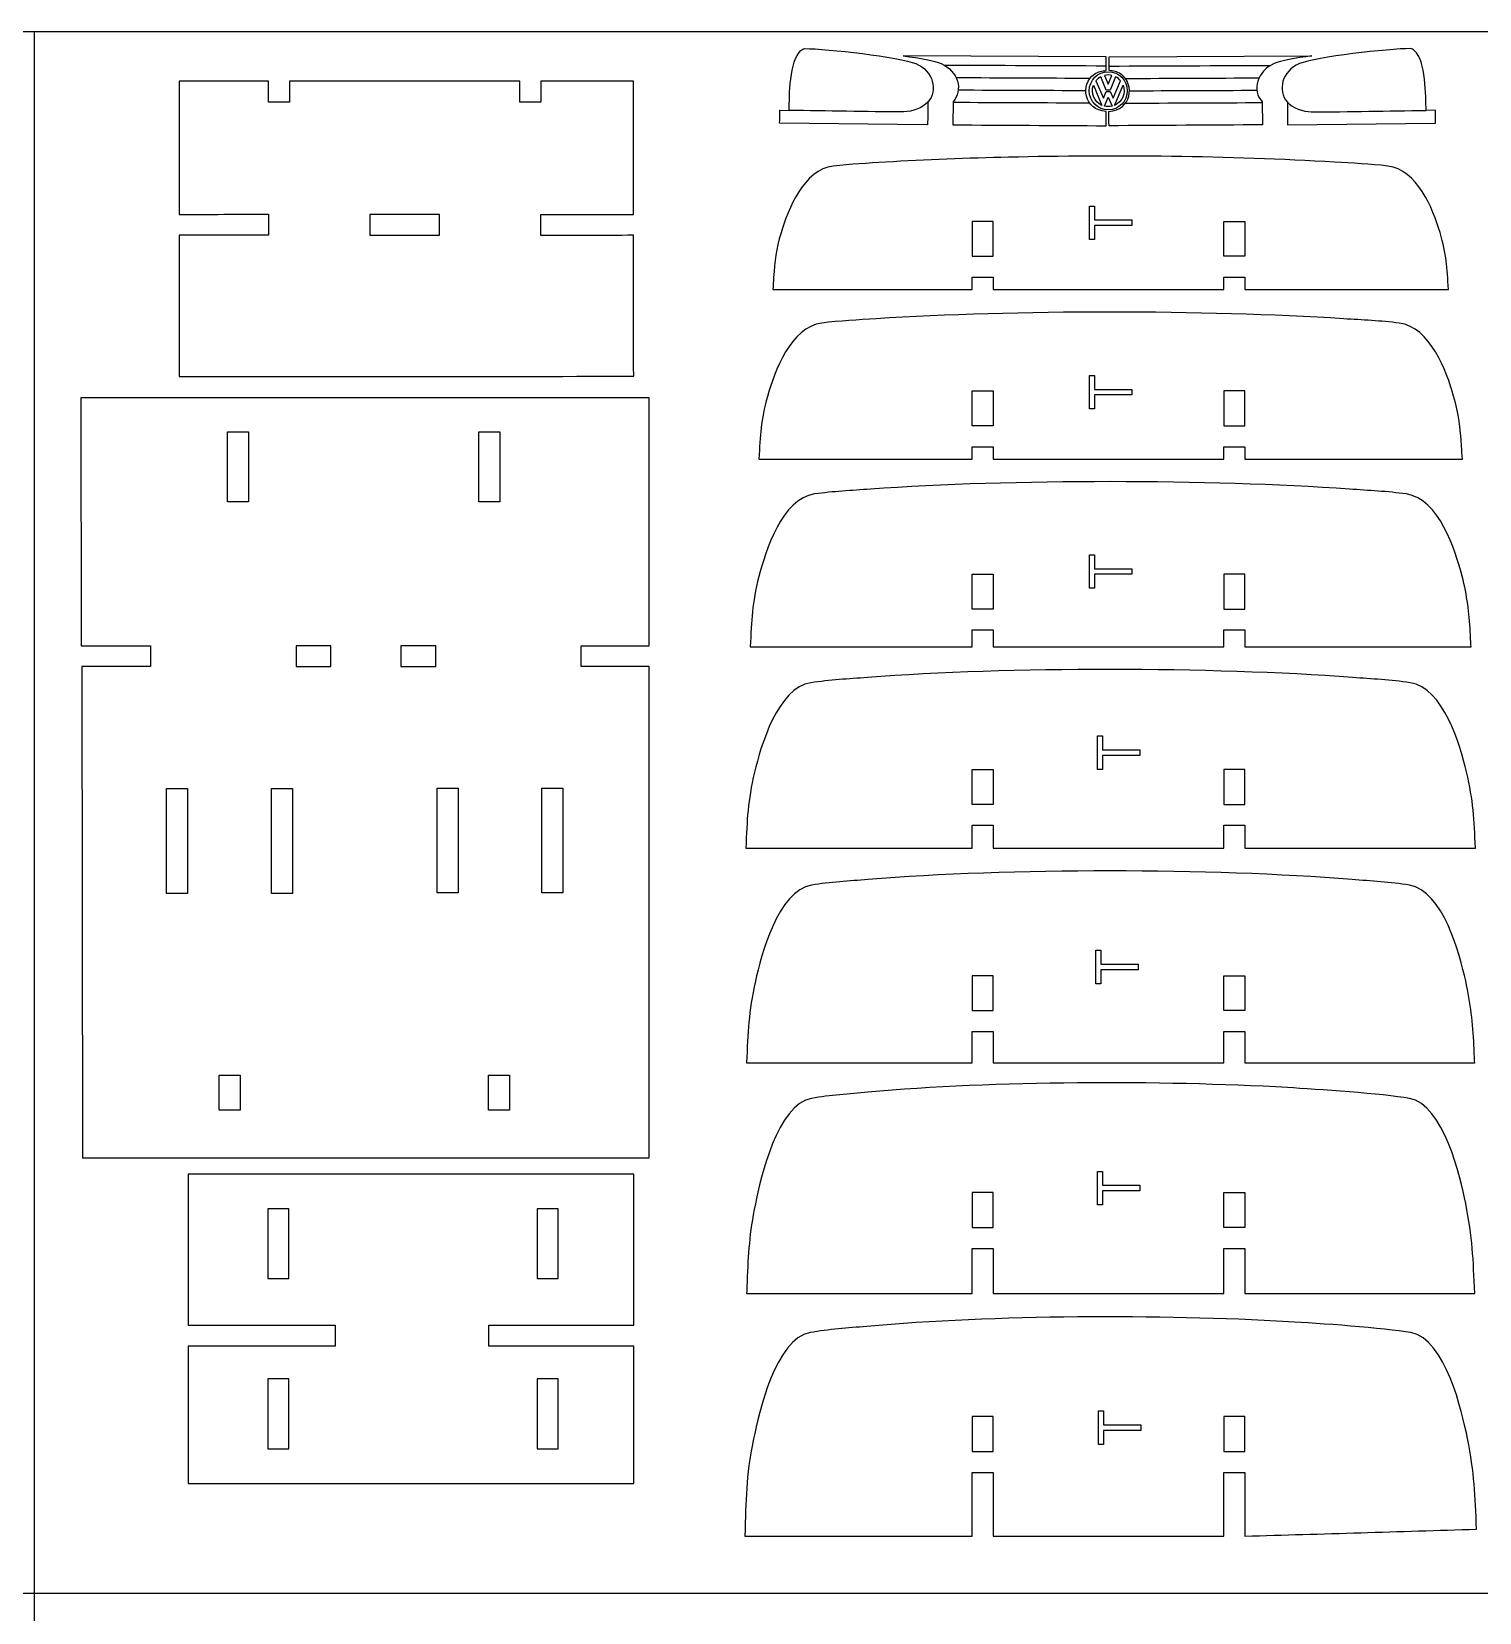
# Model space of a CAD drawing. Extents: x 55 to 635, y 52 to 433.
# Drawn here: x 344.8 to 520.9, y 240.7 to 433.1 of the extents above; entities that cross this region are included whole.
import ezdxf

# ---------------------------------------------------------------- set-up
doc = ezdxf.new("R2010")
doc.units = 0
doc.layers.get('0').update_dxf_attribs({"linetype": 'CONTINUOUS'})

msp = doc.modelspace()

# ---------------------------------------------------------------- linework, layer by layer
at = {"color": 175}
for p, q in [((55.090681, 433.060826), (635.090681, 433.060826)), ((55.090681, 433.060826), (635.090681, 433.060826)), ((345.090681, 433.060826), (345.090681, 53.060826)), ((55.090681, 243.060826), (635.090681, 243.060826))]:
    msp.add_line(p, q, dxfattribs=at)
at = {"color": 3}
for p, q in [((475.508281, 429.990726), (450.837781, 430.126126)), ((475.874881, 429.990726), (500.545381, 430.126126)), ((435.807981, 423.497526), (436.947381, 423.482026)), ((456.905281, 424.508326), (456.850881, 421.713126)), ((494.477881, 424.508326), (494.532281, 421.713126)), ((515.575181, 423.497526), (514.435781, 423.482026)), ((453.792681, 421.713126), (435.790581, 421.911426)), ((497.590381, 421.713126), (515.592581, 421.911426)), ((419.916281, 388.495426), (350.790181, 388.495426)), ((350.790181, 388.495426), (350.836881, 358.348526)), ((419.916281, 358.348526), (419.916281, 388.495426)), ((350.836881, 358.348526), (359.257981, 358.348526)), ((359.257981, 358.348526), (359.257981, 355.797926)), ((411.662781, 355.797926), (411.662781, 358.348526)), ((411.662781, 358.348526), (419.916281, 358.348526)), ((359.257981, 355.797926), (350.911281, 355.798126)), ((350.911281, 355.798126), (351.003881, 296.023126)), ((419.916281, 355.797926), (411.662781, 355.797926)), ((419.916281, 296.023026), (419.916281, 355.797926)), ((406.865981, 328.266326), (406.865981, 341.015826)), ((406.865981, 341.015826), (409.415881, 341.015826)), ((409.415881, 341.015826), (409.415881, 328.266326)), ((409.415881, 328.266326), (406.865981, 328.266326)), ((351.003881, 296.023126), (419.916281, 296.023026))]:
    msp.add_line(p, q, dxfattribs=at)
at = {"color": 7}
for p, q in [((474.261181, 427.066426), (475.174381, 424.963726)), ((475.520281, 425.939526), (474.866881, 427.567626)), ((475.328581, 427.740126), (475.766881, 426.648126)), ((475.766881, 426.648126), (476.205081, 427.740126)), ((476.666781, 427.567626), (476.013381, 425.939526)), ((476.359281, 424.963726), (477.272481, 427.066426)), ((473.956381, 426.527226), (475.006381, 424.089326)), ((475.174381, 424.963726), (475.517181, 425.771626)), ((475.296981, 423.991126), (475.766881, 425.098626)), ((475.517181, 425.771626), (476.016481, 425.771626)), ((476.013381, 425.939526), (475.520281, 425.939526)), ((475.766881, 425.098626), (476.236681, 423.991126)), ((476.016481, 425.771626), (476.359281, 424.963726)), ((476.527281, 424.089226), (477.577281, 426.527326)), ((368.616481, 384.359226), (371.166481, 384.359226)), ((368.616481, 375.859326), (368.616481, 384.359226)), ((371.166481, 384.359226), (371.166481, 375.859326)), ((399.216281, 384.359226), (401.766281, 384.359226)), ((399.216281, 375.859326), (399.216281, 384.359226)), ((401.766281, 384.359226), (401.766281, 375.859326)), ((371.166481, 375.859326), (368.616481, 375.859326)), ((401.766281, 375.859326), (399.216281, 375.859326)), ((376.960681, 358.348526), (376.960681, 355.797926)), ((381.210481, 358.348526), (376.960681, 358.348526)), ((381.210481, 355.797926), (381.210481, 358.348526)), ((393.960081, 358.348526), (389.710281, 358.348526)), ((389.710281, 358.348526), (389.710281, 355.797926)), ((393.960081, 355.797926), (393.960081, 358.348526)), ((376.960681, 355.797926), (381.210481, 355.797926)), ((389.710281, 355.797926), (393.960081, 355.797926)), ((361.217981, 340.956726), (363.767881, 340.956726)), ((361.217981, 328.207126), (361.217981, 340.956726)), ((363.767881, 340.956726), (363.767881, 328.207126)), ((373.967581, 328.207126), (373.967581, 340.956726)), ((373.967581, 340.956726), (376.517481, 340.956726)), ((376.517481, 340.956726), (376.517481, 328.207126)), ((394.116381, 328.266326), (394.116381, 341.015826)), ((394.116381, 341.015826), (396.666281, 341.015826)), ((396.666281, 341.015826), (396.666281, 328.266326)), ((363.767881, 328.207126), (361.217981, 328.207126)), ((376.517481, 328.207126), (373.967581, 328.207126)), ((396.666281, 328.266326), (394.116381, 328.266326)), ((367.596581, 306.105726), (370.146481, 306.105726)), ((367.596581, 301.855926), (367.596581, 306.105726)), ((370.146481, 306.105726), (370.146481, 301.855926)), ((400.373181, 306.106026), (402.923081, 306.106026)), ((400.373181, 301.856126), (400.373181, 306.106026)), ((402.923081, 306.106026), (402.923081, 301.856126)), ((370.146481, 301.855926), (367.596581, 301.855926)), ((402.923081, 301.856126), (400.373181, 301.856126))]:
    msp.add_line(p, q, dxfattribs=at)
at = {"color": 1}
for p, q in [((473.481681, 407.761226), (473.481681, 411.841826)), ((473.481681, 411.841826), (474.086181, 411.841826)), ((474.086181, 411.841826), (474.086181, 410.143326)), ((474.086181, 410.143326), (478.634481, 410.143326)), ((478.634481, 410.143326), (478.634481, 409.459726)), ((474.086181, 407.761226), (473.481681, 407.761226)), ((478.634481, 409.459726), (474.086181, 409.459726)), ((474.086181, 409.459726), (474.086181, 407.761226)), ((473.481681, 387.152926), (473.481681, 391.233526)), ((473.481681, 391.233526), (474.086181, 391.233526)), ((474.086181, 391.233526), (474.086181, 389.535026)), ((474.086181, 389.535026), (478.634481, 389.535026)), ((478.634481, 388.851326), (474.086181, 388.851326)), ((474.086181, 388.851326), (474.086181, 387.152926)), ((478.634481, 389.535026), (478.634481, 388.851326)), ((474.086181, 387.152926), (473.481681, 387.152926)), ((473.481681, 365.337926), (473.481681, 369.418526)), ((473.481681, 369.418526), (474.086181, 369.418526)), ((474.086181, 369.418526), (474.086181, 367.720126)), ((474.086181, 367.720126), (478.634481, 367.720126)), ((478.634481, 367.720126), (478.634481, 367.036426)), ((478.634481, 367.036426), (474.086181, 367.036426)), ((474.086181, 367.036426), (474.086181, 365.337926)), ((474.086181, 365.337926), (473.481681, 365.337926)), ((474.468281, 343.296026), (474.468281, 347.376626)), ((474.468281, 347.376626), (475.072781, 347.376626)), ((475.072781, 347.376626), (475.072781, 345.678126)), ((475.072781, 345.678126), (479.621081, 345.678126)), ((479.621081, 344.994526), (475.072781, 344.994526)), ((475.072781, 344.994526), (475.072781, 343.296026)), ((479.621081, 345.678126), (479.621081, 344.994526)), ((475.072781, 343.296026), (474.468281, 343.296026)), ((474.243381, 317.227726), (474.243381, 321.308326)), ((474.243381, 321.308326), (474.847981, 321.308326)), ((474.847981, 321.308326), (474.847981, 319.609826)), ((474.847981, 319.609826), (479.396281, 319.609826)), ((479.396281, 319.609826), (479.396281, 318.926226)), ((479.396281, 318.926226), (474.847981, 318.926226)), ((474.847981, 318.926226), (474.847981, 317.227726)), ((474.847981, 317.227726), (474.243381, 317.227726)), ((474.468281, 290.313826), (474.468281, 294.394426)), ((474.468281, 294.394426), (475.072781, 294.394426)), ((475.072781, 294.394426), (475.072781, 292.695926)), ((475.072781, 292.695926), (479.621081, 292.695926)), ((479.621081, 292.695926), (479.621081, 292.012226)), ((479.621081, 292.012226), (475.072781, 292.012226)), ((475.072781, 292.012226), (475.072781, 290.313826)), ((475.072781, 290.313826), (474.468281, 290.313826)), ((474.590581, 261.168026), (474.590581, 265.248626)), ((474.590581, 265.248626), (475.195081, 265.248626)), ((475.195081, 265.248626), (475.195081, 263.550126)), ((475.195081, 263.550126), (479.743381, 263.550126)), ((479.743381, 263.550126), (479.743381, 262.866426)), ((479.743381, 262.866426), (475.195081, 262.866426)), ((475.195081, 262.866426), (475.195081, 261.168026)), ((475.195081, 261.168026), (474.590581, 261.168026))]:
    msp.add_line(p, q, dxfattribs=at)
at = {"color": 3}
for points in [[(438.385881, 430.752126), (438.522181, 430.865426), (438.681281, 430.996526), (438.858481, 430.995726)], [(438.858481, 430.995726), (441.491281, 430.982526), (450.393181, 429.996926), (452.363681, 429.162026)], [(512.524681, 430.995726), (509.891881, 430.982526), (500.989981, 429.996926), (499.019481, 429.162026)], [(512.997281, 430.752126), (512.860981, 430.865426), (512.701881, 430.996526), (512.524681, 430.995726)], [(436.947381, 423.482026), (436.995681, 425.159426), (436.940681, 429.550626), (438.385881, 430.752126)], [(450.837781, 430.126126), (452.888981, 429.824726), (454.665781, 429.482426), (455.421881, 429.162026)], [(452.363681, 429.162026), (454.489281, 428.261326), (455.081281, 425.892826), (453.822181, 424.479326)], [(455.421881, 429.162026), (457.533081, 428.267526), (458.131081, 425.924926), (456.905281, 424.508326)], [(475.517481, 428.318526), (475.514381, 428.875926), (475.511281, 429.433326), (475.508281, 429.990726)], [(475.865681, 428.318526), (475.868781, 428.875926), (475.871781, 429.433326), (475.874881, 429.990726)], [(495.961281, 429.162026), (493.850081, 428.267526), (493.252081, 425.924926), (494.477881, 424.508326)], [(500.545381, 430.126126), (498.494181, 429.824726), (496.717381, 429.482426), (495.961281, 429.162026)], [(499.019481, 429.162026), (496.893881, 428.261326), (496.301781, 425.892826), (497.560881, 424.479326)], [(514.435781, 423.482026), (514.387481, 425.159426), (514.442381, 429.550626), (512.997281, 430.752126)], [(373.597281, 427.027526), (369.974081, 427.029526), (366.350881, 427.031526), (362.727681, 427.033526)], [(362.727681, 427.033526), (362.732181, 421.631126), (362.736581, 416.228626), (362.741081, 410.826226)], [(373.597281, 424.488626), (373.597281, 425.334926), (373.597281, 426.181226), (373.597281, 427.027526)], [(404.196981, 427.027526), (394.847181, 427.027526), (385.497181, 427.027526), (376.147281, 427.027526)], [(376.147281, 427.027526), (376.147281, 426.181226), (376.147281, 425.334926), (376.147281, 424.488626)], [(404.196981, 424.488626), (404.196981, 425.334926), (404.196981, 426.181226), (404.196981, 427.027526)], [(418.004681, 427.021926), (414.252181, 427.023826), (410.499481, 427.025626), (406.746981, 427.027526)], [(406.746981, 427.027526), (406.746981, 426.181226), (406.746981, 425.334926), (406.746981, 424.488626)], [(418.018181, 410.827126), (418.013681, 416.225426), (418.009181, 421.623626), (418.004681, 427.021926)], [(475.533481, 423.359526), (472.784481, 423.492426), (472.318181, 426.661826), (474.091481, 427.882426)], [(474.091481, 427.882426), (474.565381, 428.208626), (474.992781, 428.272026), (475.517481, 428.318526)], [(475.849581, 423.359526), (478.598581, 423.492426), (479.064881, 426.661826), (477.291681, 427.882426)], [(477.291681, 427.882426), (476.817781, 428.208626), (476.390281, 428.272026), (475.865681, 428.318526)], [(376.147281, 424.488626), (375.297281, 424.488626), (374.447281, 424.488626), (373.597281, 424.488626)], [(406.746981, 424.488626), (405.896881, 424.488626), (405.047081, 424.488626), (404.196981, 424.488626)], [(435.790581, 421.911426), (435.796381, 422.440126), (435.802181, 422.968826), (435.807981, 423.497526)], [(453.822181, 424.479326), (453.812381, 423.582826), (453.802581, 422.607026), (453.792681, 421.713126)], [(475.523881, 421.610526), (475.527181, 422.193526), (475.530281, 422.776526), (475.533481, 423.359526)], [(475.859281, 421.610526), (475.855981, 422.193526), (475.852881, 422.776526), (475.849581, 423.359526)], [(497.560881, 424.479326), (497.570781, 423.582826), (497.580581, 422.607026), (497.590381, 421.713126)], [(515.592581, 421.911426), (515.586781, 422.440126), (515.580881, 422.968826), (515.575181, 423.497526)], [(456.850881, 421.713126), (463.075281, 421.678926), (469.299481, 421.644726), (475.523881, 421.610526)], [(494.532281, 421.713126), (488.307881, 421.678926), (482.083581, 421.644726), (475.859281, 421.610526)], [(463.635281, 417.774226), (458.768081, 417.658226), (453.517181, 417.499626), (448.668781, 417.179426)], [(503.300581, 417.178426), (490.561081, 417.949626), (476.352381, 418.077426), (463.635281, 417.774226)], [(442.301181, 416.703226), (438.761381, 416.271726), (436.815081, 411.493826), (435.957681, 408.585326)], [(448.668781, 417.179426), (446.544981, 417.039226), (444.413981, 416.960726), (442.301181, 416.703226)], [(509.773481, 416.703226), (507.625781, 416.963126), (505.459981, 417.047726), (503.300581, 417.178426)], [(516.128881, 408.618226), (515.267781, 411.544626), (513.331581, 416.272826), (509.773481, 416.703226)], [(362.741081, 410.826226), (366.359881, 410.829126), (369.978681, 410.832126), (373.597481, 410.835126)], [(373.597481, 410.835126), (373.598181, 409.985126), (373.598981, 409.135226), (373.599581, 408.285226)], [(406.747181, 410.817826), (410.504181, 410.820926), (414.261181, 410.824026), (418.018181, 410.827126)], [(406.749281, 408.267026), (406.748581, 409.117226), (406.747781, 409.967626), (406.747181, 410.817826)], [(373.599581, 408.285226), (369.980781, 408.282226), (366.361981, 408.279226), (362.743181, 408.276326)], [(362.743181, 408.276326), (362.747881, 402.544826), (362.752581, 396.813326), (362.757381, 391.081926)], [(418.020281, 408.276326), (414.263281, 408.273226), (410.506281, 408.270126), (406.749281, 408.267026)], [(418.034481, 391.127526), (418.029681, 396.843826), (418.025081, 402.560026), (418.020281, 408.276326)], [(435.957681, 408.585326), (435.360581, 406.560026), (435.184481, 405.190026), (435.056781, 403.129826)], [(517.145481, 401.677126), (516.980681, 404.373526), (516.914681, 405.947726), (516.128881, 408.618226)], [(435.056781, 403.129826), (435.028181, 402.645626), (434.999481, 402.161326), (434.970781, 401.677126)], [(459.222381, 401.677126), (459.222381, 402.175426), (459.222381, 402.673926), (459.222381, 403.172226)], [(459.222381, 403.172226), (460.072381, 403.172226), (460.922381, 403.172226), (461.772381, 403.172226)], [(461.772381, 403.172226), (461.772381, 402.673926), (461.772381, 402.175426), (461.772381, 401.677126)], [(489.822081, 401.677126), (489.822081, 402.175426), (489.822081, 402.673926), (489.822081, 403.172226)], [(489.822081, 403.172226), (490.672081, 403.172226), (491.522081, 403.172226), (492.372081, 403.172226)], [(492.372081, 403.172226), (492.372081, 402.673926), (492.372081, 402.175426), (492.372081, 401.677126)], [(434.970781, 401.677126), (443.054581, 401.677126), (451.138581, 401.677126), (459.222381, 401.677126)], [(461.772381, 401.677126), (471.122281, 401.677126), (480.472181, 401.677126), (489.822081, 401.677126)], [(492.372081, 401.677126), (500.629881, 401.677126), (508.887681, 401.677126), (517.145481, 401.677126)], [(447.536681, 398.121226), (445.324181, 397.977426), (443.104881, 397.880126), (440.905881, 397.596826)], [(504.426681, 398.120026), (487.440881, 399.206926), (464.384181, 399.215626), (447.536681, 398.121226)], [(511.166981, 397.596826), (508.931681, 397.882726), (506.675581, 397.976126), (504.426681, 398.120026)], [(440.905881, 397.596826), (437.163581, 397.114926), (435.148981, 391.703726), (434.300181, 388.660426)], [(517.785081, 388.696726), (516.932581, 391.759426), (514.930581, 397.115526), (511.166981, 397.596826)], [(362.757381, 391.081926), (381.183181, 391.097126), (399.608781, 391.112326), (418.034481, 391.127526)], [(434.300181, 388.660426), (433.481781, 385.726426), (433.436981, 384.009026), (433.272481, 381.055826)], [(518.751781, 382.639426), (518.617981, 384.851926), (518.388381, 386.530026), (517.785081, 388.696726)], [(433.272481, 381.055826), (441.922381, 381.055826), (450.572481, 381.055826), (459.222381, 381.055826)], [(459.222381, 381.055826), (459.222381, 381.554226), (459.222381, 382.052626), (459.222381, 382.551026)], [(459.222381, 382.551026), (460.072381, 382.551026), (460.922381, 382.551026), (461.772381, 382.551026)], [(461.772381, 382.551026), (461.772381, 382.052626), (461.772381, 381.554226), (461.772381, 381.055826)], [(461.772381, 381.055826), (471.122281, 381.055826), (480.472181, 381.055826), (489.822081, 381.055826)], [(489.822081, 381.055826), (489.822081, 381.554226), (489.822081, 382.052626), (489.822081, 382.551026)], [(489.822081, 382.551026), (490.672081, 382.551026), (491.522081, 382.551026), (492.372081, 382.551026)], [(492.372081, 382.551026), (492.372081, 382.052626), (492.372081, 381.554226), (492.372081, 381.055826)], [(492.372081, 381.055826), (501.195981, 381.055826), (510.019881, 381.055826), (518.843781, 381.055826)], [(518.843781, 381.055826), (518.813081, 381.583726), (518.782481, 382.111526), (518.751781, 382.639426)], [(446.830881, 377.394426), (444.563281, 377.232826), (442.287081, 377.123226), (440.036081, 376.805126)], [(505.128581, 377.393226), (487.936881, 378.600226), (464.119981, 378.626426), (446.830881, 377.394426)], [(512.035681, 376.805126), (509.747381, 377.126226), (507.433581, 377.231326), (505.128581, 377.393226)], [(440.036081, 376.805126), (436.111381, 376.250626), (434.064481, 369.896426), (433.266881, 366.761326)], [(518.817581, 366.802126), (518.016481, 369.957826), (515.985181, 376.251026), (512.035681, 376.805126)], [(433.266881, 366.761326), (432.427181, 363.460626), (432.381781, 361.520826), (432.213781, 358.214226)], [(519.808181, 359.994126), (519.671481, 362.470126), (519.436381, 364.364826), (518.817581, 366.802126)], [(459.222381, 358.214226), (459.222381, 358.896726), (459.222381, 359.579326), (459.222381, 360.261826)], [(459.222381, 360.261826), (460.072381, 360.261826), (460.922381, 360.261826), (461.772381, 360.261826)], [(461.772381, 360.261826), (461.772381, 359.579326), (461.772381, 358.896726), (461.772381, 358.214226)], [(489.822081, 358.214226), (489.822081, 358.896726), (489.822081, 359.579326), (489.822081, 360.261826)], [(489.822081, 360.261826), (490.672081, 360.261826), (491.522081, 360.261826), (492.372081, 360.261826)], [(492.372081, 360.261826), (492.372081, 359.579326), (492.372081, 358.896726), (492.372081, 358.214226)], [(519.902381, 358.214226), (519.870981, 358.807526), (519.839581, 359.400826), (519.808181, 359.994126)], [(432.213781, 358.214226), (441.216681, 358.214226), (450.219481, 358.214226), (459.222381, 358.214226)], [(461.772381, 358.214226), (471.122281, 358.214226), (480.472181, 358.214226), (489.822081, 358.214226)], [(492.372081, 358.214226), (501.548781, 358.214226), (510.725581, 358.214226), (519.902381, 358.214226)], [(505.487781, 354.478026), (488.171081, 355.778526), (463.781581, 355.799026), (446.469681, 354.479426)], [(446.469681, 354.479426), (444.173581, 354.304326), (441.867781, 354.185326), (439.590881, 353.841126)], [(512.480281, 353.841126), (510.165781, 354.188626), (507.821781, 354.302726), (505.487781, 354.478026)], [(439.590881, 353.841126), (435.556181, 353.231226), (433.494381, 346.143126), (432.737981, 342.962426)], [(519.346081, 343.006526), (518.586281, 346.208026), (516.542281, 353.231426), (512.480281, 353.841126)], [(432.737981, 342.962426), (431.888881, 339.391326), (431.839381, 337.226126), (431.671981, 333.704726)], [(520.444281, 333.704726), (520.267481, 337.276826), (520.197581, 339.418626), (519.346081, 343.006526)], [(459.222381, 333.704726), (459.222381, 334.635226), (459.222381, 335.565626), (459.222381, 336.496126)], [(459.222381, 336.496126), (460.072381, 336.496126), (460.922381, 336.496126), (461.772381, 336.496126)], [(461.772381, 336.496126), (461.772381, 335.565626), (461.772381, 334.635226), (461.772381, 333.704726)], [(489.822081, 333.704726), (489.822081, 334.635226), (489.822081, 335.565626), (489.822081, 336.496126)], [(489.822081, 336.496126), (490.672081, 336.496126), (491.522081, 336.496126), (492.372081, 336.496126)], [(492.372081, 336.496126), (492.372081, 335.565626), (492.372081, 334.635226), (492.372081, 333.704726)], [(431.671981, 333.704726), (440.855381, 333.704726), (450.038881, 333.704726), (459.222381, 333.704726)], [(461.772381, 333.704726), (471.122281, 333.704726), (480.472181, 333.704726), (489.822081, 333.704726)], [(492.372081, 333.704726), (501.729481, 333.704726), (511.086881, 333.704726), (520.444281, 333.704726)], [(505.421581, 329.898426), (488.192681, 331.291626), (463.760081, 331.313626), (446.536281, 329.899826)], [(439.672981, 329.214226), (435.585181, 328.548926), (433.537381, 320.705726), (432.835581, 317.528526)], [(446.536281, 329.899826), (444.244881, 329.711726), (441.942281, 329.583626), (439.672981, 329.214226)], [(512.398381, 329.214226), (510.091681, 329.587026), (507.750681, 329.710026), (505.421581, 329.898426)], [(519.248581, 317.576026), (518.544781, 320.769026), (516.508581, 328.550026), (512.398381, 329.214226)], [(432.835581, 317.528526), (431.988781, 313.695226), (431.940281, 311.421526), (431.771781, 307.584326)], [(520.249181, 309.655026), (520.111781, 312.522326), (519.874781, 314.735426), (519.248581, 317.576026)], [(459.222381, 307.584326), (459.222381, 308.854726), (459.222381, 310.125226), (459.222381, 311.395626)], [(459.222381, 311.395626), (460.068681, 311.395626), (460.914981, 311.395626), (461.761281, 311.395626)], [(461.761281, 311.395626), (461.761281, 310.125226), (461.761281, 308.854726), (461.761281, 307.584326)], [(489.822081, 307.584326), (489.822081, 308.854726), (489.822081, 310.125226), (489.822081, 311.395626)], [(489.822081, 311.395626), (490.672081, 311.395626), (491.522081, 311.395626), (492.372081, 311.395626)], [(492.372081, 311.395626), (492.372081, 310.125226), (492.372081, 308.854726), (492.372081, 307.584326)], [(520.344381, 307.584326), (520.312681, 308.274626), (520.280881, 308.964826), (520.249181, 309.655026)], [(431.771781, 307.584326), (440.921981, 307.584326), (450.072181, 307.584326), (459.222381, 307.584326)], [(461.761281, 307.584326), (471.114781, 307.584326), (480.468481, 307.584326), (489.822081, 307.584326)], [(492.372081, 307.584326), (501.696081, 307.584326), (511.020281, 307.584326), (520.344381, 307.584326)], [(446.536281, 304.021226), (444.244081, 303.814826), (441.938581, 303.673326), (439.672981, 303.268826)], [(497.588581, 304.583026), (482.100781, 305.476826), (461.968281, 305.410626), (446.536281, 304.021226)], [(512.398381, 303.268826), (509.193081, 303.837326), (501.066481, 304.382326), (497.588581, 304.583026)], [(439.672981, 303.268826), (435.513881, 302.525926), (433.475481, 293.623826), (432.835581, 290.445726)], [(519.248581, 290.497826), (518.607481, 293.688826), (516.579181, 302.527326), (512.398381, 303.268826)], [(418.034481, 294.036226), (399.975481, 294.036226), (381.916481, 294.036226), (363.857381, 294.036226)], [(363.857381, 294.036226), (363.857381, 287.912626), (363.857381, 281.789126), (363.857381, 275.665526)], [(418.034481, 275.666726), (418.034481, 281.789926), (418.034481, 287.913026), (418.034481, 294.036226)], [(432.835581, 290.445726), (432.082481, 286.705126), (431.977981, 284.519826), (431.826681, 280.906226)], [(520.344381, 279.533626), (520.170681, 283.743626), (520.091181, 286.304626), (519.248581, 290.497826)], [(459.222381, 279.533626), (459.222381, 281.362226), (459.222381, 283.190926), (459.222381, 285.019526)], [(459.222381, 285.019526), (460.068681, 285.019526), (460.914981, 285.019526), (461.761281, 285.019526)], [(461.761281, 285.019526), (461.761281, 283.190926), (461.761281, 281.362226), (461.761281, 279.533626)], [(489.822081, 279.533626), (489.822081, 281.362226), (489.822081, 283.190926), (489.822081, 285.019526)], [(489.822081, 285.019526), (490.672081, 285.019526), (491.522081, 285.019526), (492.372081, 285.019526)], [(492.372081, 285.019526), (492.372081, 283.190926), (492.372081, 281.362226), (492.372081, 279.533626)], [(431.826681, 280.906226), (431.808481, 280.448626), (431.790081, 279.991126), (431.771781, 279.533626)], [(431.771781, 279.533626), (440.921981, 279.533626), (450.072181, 279.533626), (459.222381, 279.533626)], [(461.761281, 279.533626), (471.114781, 279.533626), (480.468481, 279.533626), (489.822081, 279.533626)], [(492.372081, 279.533626), (501.696081, 279.533626), (511.020281, 279.533626), (520.344381, 279.533626)], [(497.697581, 276.099726), (482.135381, 277.000226), (461.892781, 276.933726), (446.386981, 275.533626)], [(363.857381, 275.665526), (369.807181, 275.665526), (375.756881, 275.665526), (381.706681, 275.665526)], [(381.706681, 275.665526), (381.706681, 274.815526), (381.706681, 273.965626), (381.706681, 273.115626)], [(400.434181, 273.116826), (400.434181, 273.966826), (400.434181, 274.816726), (400.434181, 275.666726)], [(400.434181, 275.666726), (406.300981, 275.666726), (412.167681, 275.666726), (418.034481, 275.666726)], [(446.386981, 275.533626), (444.083181, 275.325626), (441.765781, 275.183226), (439.488881, 274.775526)], [(512.582281, 274.775526), (509.361581, 275.348126), (501.192481, 275.897526), (497.697581, 276.099726)], [(381.706681, 273.115626), (375.756881, 273.115626), (369.807181, 273.115626), (363.857381, 273.115626)], [(363.857381, 273.115626), (363.857381, 267.545526), (363.857381, 261.975426), (363.857381, 256.405326)], [(418.034481, 273.116826), (412.167681, 273.116826), (406.300981, 273.116826), (400.434181, 273.116826)], [(418.034481, 256.405326), (418.034481, 261.975826), (418.034481, 267.546326), (418.034481, 273.116826)], [(439.488881, 274.775526), (435.306981, 274.026626), (433.258181, 265.047826), (432.616881, 261.853826)], [(519.467181, 261.906426), (518.824681, 265.112826), (516.785381, 274.028126), (512.582281, 274.775526)], [(432.616881, 261.853826), (431.635681, 256.966926), (431.729181, 254.610826), (431.547781, 250.007826)], [(520.568381, 250.857826), (520.393481, 255.005326), (520.324781, 257.626426), (519.467181, 261.906426)], [(459.222381, 250.007826), (459.222381, 252.594426), (459.222381, 255.180926), (459.222381, 257.767526)], [(459.222381, 257.767526), (460.068681, 257.767526), (460.914981, 257.767526), (461.761281, 257.767526)], [(461.761281, 257.767526), (461.761281, 255.180926), (461.761281, 252.594426), (461.761281, 250.007826)], [(489.822081, 250.007826), (489.822081, 252.594426), (489.822081, 255.180926), (489.822081, 257.767526)], [(489.822081, 257.767526), (490.678781, 257.767526), (491.535481, 257.767526), (492.392181, 257.767526)], [(492.392181, 257.767526), (492.392181, 255.180926), (492.392181, 252.594426), (492.392181, 250.007826)], [(363.857381, 256.405326), (381.916481, 256.405326), (399.975481, 256.405326), (418.034481, 256.405326)], [(492.392181, 250.007826), (501.784281, 250.291126), (511.176381, 250.574526), (520.568381, 250.857826)], [(431.547781, 250.007826), (440.772681, 250.007826), (449.997481, 250.007826), (459.222381, 250.007826)], [(461.761281, 250.007826), (471.114781, 250.007826), (480.468481, 250.007826), (489.822081, 250.007826)]]:
    msp.add_open_spline(points, degree=3, dxfattribs=at)
at = {"color": 1}
for points in [[(475.514481, 428.868126), (468.966281, 428.896726), (462.418081, 428.925426), (455.870081, 428.954026)], [(475.868681, 428.868126), (482.416781, 428.896726), (488.965081, 428.925426), (495.513081, 428.954026)], [(473.541081, 427.361326), (468.138481, 427.384926), (462.666481, 427.408626), (457.263881, 427.432226)], [(477.841981, 427.361326), (483.244581, 427.384926), (488.716681, 427.408626), (494.119281, 427.432226)], [(473.040681, 425.861826), (467.938881, 425.884026), (462.625881, 425.906226), (457.520481, 425.928326)], [(478.342481, 425.861826), (483.444281, 425.884026), (488.757281, 425.906226), (493.862681, 425.928326)], [(450.915081, 423.319126), (446.281781, 423.277426), (441.589481, 423.426426), (436.947281, 423.482026)], [(453.822181, 424.476526), (453.157981, 423.735126), (451.910181, 423.328126), (450.915081, 423.319126)], [(473.514281, 424.355426), (468.190481, 424.378326), (462.258081, 424.402326), (456.865681, 424.425326)], [(477.868881, 424.355426), (483.192681, 424.378326), (489.124981, 424.402326), (494.517381, 424.425326)], [(497.560881, 424.476526), (498.225181, 423.735126), (499.472981, 423.328126), (500.468081, 423.319126)], [(500.468081, 423.319126), (505.101381, 423.277426), (509.793581, 423.426426), (514.435881, 423.482026)]]:
    msp.add_open_spline(points, degree=3, dxfattribs=at)
at = {"color": 7}
for points in [[(473.446181, 425.861826), (473.446181, 427.143426), (474.485181, 428.182526), (475.766881, 428.182526)], [(474.866881, 427.567626), (474.631981, 427.443526), (474.425981, 427.272226), (474.261181, 427.066426)], [(476.205081, 427.740126), (475.917981, 427.806826), (475.615681, 427.806826), (475.328581, 427.740126)], [(475.766881, 428.182526), (477.048481, 428.182526), (478.087481, 427.143426), (478.087481, 425.861826)], [(477.272481, 427.066426), (477.107581, 427.272226), (476.901581, 427.443526), (476.666781, 427.567626)], [(475.766881, 423.541126), (474.485181, 423.541126), (473.446181, 424.580226), (473.446181, 425.861826)], [(475.006381, 424.089326), (474.069481, 424.491826), (473.601081, 425.561626), (473.956381, 426.527226)], [(478.087481, 425.861826), (478.087481, 424.580226), (477.048481, 423.541126), (475.766881, 423.541126)], [(477.577281, 426.527326), (477.932581, 425.561626), (477.464181, 424.491826), (476.527281, 424.089226)], [(476.236681, 423.991126), (475.929681, 423.914326), (475.603981, 423.914126), (475.296981, 423.991126)], [(394.422281, 410.826326), (391.588881, 410.826326), (388.755581, 410.826326), (385.922281, 410.826326)], [(385.922281, 410.826326), (385.922281, 409.976326), (385.922281, 409.126226), (385.922281, 408.276226)], [(394.422281, 408.276226), (394.422281, 409.126226), (394.422281, 409.976326), (394.422281, 410.826326)], [(459.222381, 409.972126), (459.222381, 408.555426), (459.222381, 407.138826), (459.222381, 405.722126)], [(461.772381, 409.972126), (460.922381, 409.972126), (460.072381, 409.972126), (459.222381, 409.972126)], [(461.772381, 405.722126), (461.772381, 407.138826), (461.772381, 408.555426), (461.772381, 409.972126)], [(489.822081, 405.722126), (489.822081, 407.138826), (489.822081, 408.555426), (489.822081, 409.972126)], [(489.822081, 409.972126), (490.672081, 409.972126), (491.522081, 409.972126), (492.372081, 409.972126)], [(492.372081, 409.972126), (492.372081, 408.555426), (492.372081, 407.138826), (492.372081, 405.722126)], [(385.922281, 408.276226), (388.755581, 408.276226), (391.588881, 408.276226), (394.422281, 408.276226)], [(459.222381, 405.722126), (460.072381, 405.722126), (460.922381, 405.722126), (461.772381, 405.722126)], [(492.372081, 405.722126), (491.522081, 405.722126), (490.672081, 405.722126), (489.822081, 405.722126)], [(459.222381, 385.101026), (459.222381, 386.517726), (459.222381, 387.934326), (459.222381, 389.351026)], [(459.222381, 389.351026), (460.072381, 389.351026), (460.922381, 389.351026), (461.772381, 389.351026)], [(461.772381, 389.351026), (461.772381, 387.934326), (461.772381, 386.517726), (461.772381, 385.101026)], [(492.372081, 389.351026), (491.522081, 389.351026), (490.672081, 389.351026), (489.822081, 389.351026)], [(489.822081, 389.351026), (489.822081, 387.934326), (489.822081, 386.517726), (489.822081, 385.101026)], [(492.372081, 385.101026), (492.372081, 386.517726), (492.372081, 387.934326), (492.372081, 389.351026)], [(461.772381, 385.101026), (460.922381, 385.101026), (460.072381, 385.101026), (459.222381, 385.101026)], [(489.822081, 385.101026), (490.672081, 385.101026), (491.522081, 385.101026), (492.372081, 385.101026)], [(459.222381, 362.811826), (459.222381, 364.228526), (459.222381, 365.645126), (459.222381, 367.061826)], [(459.222381, 367.061826), (460.072381, 367.061826), (460.922381, 367.061826), (461.772381, 367.061826)], [(461.772381, 367.061826), (461.772381, 365.645126), (461.772381, 364.228526), (461.772381, 362.811826)], [(492.372081, 367.061826), (491.522081, 367.061826), (490.672081, 367.061826), (489.822081, 367.061826)], [(489.822081, 367.061826), (489.822081, 365.645126), (489.822081, 364.228526), (489.822081, 362.811826)], [(492.372081, 362.811826), (492.372081, 364.228526), (492.372081, 365.645126), (492.372081, 367.061826)], [(461.772381, 362.811826), (460.922381, 362.811826), (460.072381, 362.811826), (459.222381, 362.811826)], [(489.822081, 362.811826), (490.672081, 362.811826), (491.522081, 362.811826), (492.372081, 362.811826)], [(459.222381, 343.296026), (460.072381, 343.296026), (460.922381, 343.296026), (461.772381, 343.296026)], [(459.222381, 339.046126), (459.222381, 340.462726), (459.222381, 341.879426), (459.222381, 343.296026)], [(461.772381, 343.296026), (461.772381, 341.879426), (461.772381, 340.462726), (461.772381, 339.046126)], [(492.372081, 343.296026), (491.522081, 343.296026), (490.672081, 343.296026), (489.822081, 343.296026)], [(489.822081, 343.296026), (489.822081, 341.879426), (489.822081, 340.462726), (489.822081, 339.046126)], [(492.372081, 339.046126), (492.372081, 340.462726), (492.372081, 341.879426), (492.372081, 343.296026)], [(461.772381, 339.046126), (460.922381, 339.046126), (460.072381, 339.046126), (459.222381, 339.046126)], [(489.822081, 339.046126), (490.672081, 339.046126), (491.522081, 339.046126), (492.372081, 339.046126)], [(459.222381, 318.195626), (459.222381, 316.778926), (459.222381, 315.362326), (459.222381, 313.945626)], [(461.772381, 318.195626), (460.922381, 318.195626), (460.072381, 318.195626), (459.222381, 318.195626)], [(461.772381, 313.945626), (461.772381, 315.362326), (461.772381, 316.778926), (461.772381, 318.195626)], [(489.822081, 318.195626), (490.672081, 318.195626), (491.522081, 318.195626), (492.372081, 318.195626)], [(489.822081, 313.945626), (489.822081, 315.362326), (489.822081, 316.778926), (489.822081, 318.195626)], [(492.372081, 318.195626), (492.372081, 316.778926), (492.372081, 315.362326), (492.372081, 313.945626)], [(459.222381, 313.945626), (460.072381, 313.945626), (460.922381, 313.945626), (461.772381, 313.945626)], [(492.372081, 313.945626), (491.522081, 313.945626), (490.672081, 313.945626), (489.822081, 313.945626)], [(459.222381, 291.819426), (459.222381, 290.402826), (459.222381, 288.986126), (459.222381, 287.569526)], [(461.772381, 291.819426), (460.922381, 291.819426), (460.072381, 291.819426), (459.222381, 291.819426)], [(461.772381, 287.569526), (461.772381, 288.986126), (461.772381, 290.402826), (461.772381, 291.819426)], [(489.822081, 291.819426), (490.672081, 291.819426), (491.522081, 291.819426), (492.372081, 291.819426)], [(489.822081, 287.569526), (489.822081, 288.986126), (489.822081, 290.402826), (489.822081, 291.819426)], [(492.372081, 291.819426), (492.372081, 290.402826), (492.372081, 288.986126), (492.372081, 287.569526)], [(376.083281, 289.843526), (375.233281, 289.843526), (374.383281, 289.843526), (373.533281, 289.843526)], [(373.533281, 289.843526), (373.533281, 287.010126), (373.533281, 284.176826), (373.533281, 281.343526)], [(376.083281, 281.343526), (376.083281, 284.176826), (376.083281, 287.010126), (376.083281, 289.843526)], [(408.860781, 289.843526), (408.010681, 289.843526), (407.160781, 289.843526), (406.310781, 289.843526)], [(406.310781, 289.843526), (406.310781, 287.010126), (406.310781, 284.176826), (406.310781, 281.343526)], [(408.860781, 281.343526), (408.860781, 284.176826), (408.860781, 287.010126), (408.860781, 289.843526)], [(459.222381, 287.569526), (460.072381, 287.569526), (460.922381, 287.569526), (461.772381, 287.569526)], [(492.372081, 287.569526), (491.522081, 287.569526), (490.672081, 287.569526), (489.822081, 287.569526)], [(373.533281, 281.343526), (374.383281, 281.343526), (375.233281, 281.343526), (376.083281, 281.343526)], [(406.310781, 281.343526), (407.160781, 281.343526), (408.010681, 281.343526), (408.860781, 281.343526)], [(376.083281, 269.155226), (375.233281, 269.155226), (374.383281, 269.155226), (373.533281, 269.155226)], [(373.533281, 269.155226), (373.533281, 266.321926), (373.533281, 263.488626), (373.533281, 260.655326)], [(376.083281, 260.655326), (376.083281, 263.488626), (376.083281, 266.321926), (376.083281, 269.155226)], [(408.860781, 269.155226), (408.010681, 269.155226), (407.160781, 269.155226), (406.310781, 269.155226)], [(406.310781, 269.155226), (406.310781, 266.321926), (406.310781, 263.488626), (406.310781, 260.655326)], [(408.860781, 260.655326), (408.860781, 263.488626), (408.860781, 266.321926), (408.860781, 269.155226)], [(461.772381, 264.567426), (460.922381, 264.567426), (460.072381, 264.567426), (459.222381, 264.567426)], [(459.222381, 264.567426), (459.222381, 263.150726), (459.222381, 261.734126), (459.222381, 260.317426)], [(461.772381, 260.317426), (461.772381, 261.734126), (461.772381, 263.150726), (461.772381, 264.567426)], [(492.372081, 264.567426), (491.522081, 264.567426), (490.672081, 264.567426), (489.822081, 264.567426)], [(489.822081, 264.567426), (489.822081, 263.150726), (489.822081, 261.734126), (489.822081, 260.317426)], [(492.372081, 260.317426), (492.372081, 261.734126), (492.372081, 263.150726), (492.372081, 264.567426)], [(373.533281, 260.655326), (374.383281, 260.655326), (375.233281, 260.655326), (376.083281, 260.655326)], [(406.310781, 260.655326), (407.160781, 260.655326), (408.010681, 260.655326), (408.860781, 260.655326)], [(459.222381, 260.317426), (460.072381, 260.317426), (460.922381, 260.317426), (461.772381, 260.317426)], [(489.822081, 260.317426), (490.672081, 260.317426), (491.522081, 260.317426), (492.372081, 260.317426)]]:
    msp.add_open_spline(points, degree=3, dxfattribs=at)

doc.saveas('drawing.dxf')
